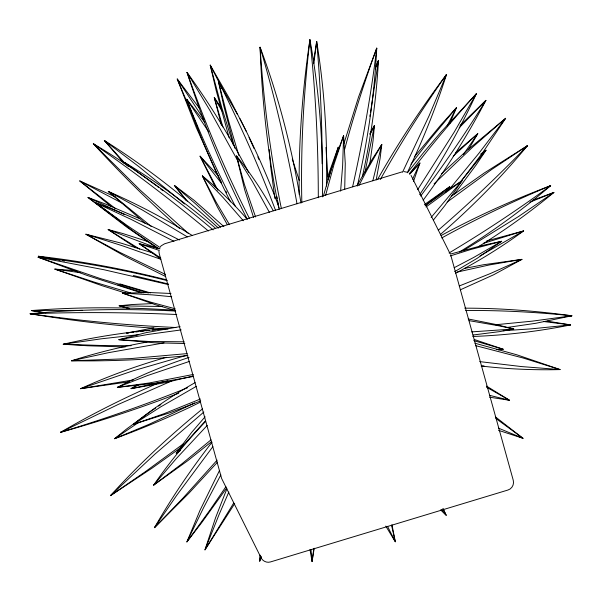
<?xml version="1.0" encoding="UTF-8"?>
<svg xmlns="http://www.w3.org/2000/svg" width="602" height="602" viewBox="0 0 602 602"><rect width="100%" height="100%" fill="white"/><g stroke="black" fill="none" stroke-linecap="round" stroke-linejoin="round"><path stroke-width="0.9" d="M326.502 185.973C327.473 137.662 324.478 89.231 316.675 41.53L313.349 62.668M322.476 196.862C323.297 144.247 319.406 91.496 309.91 39.717C302.415 90.323 298.592 141.5 299.171 192.67L299.224 194.529M344.705 189.329L345.262 163.511L343.599 135.691L331.228 168.981L323.289 196.327M260.102 555.104L259.703 561.184L261.358 556.918M340.604 191.127L342.636 165.716L343.599 135.691L334.095 164.113L325.637 195.259M313.83 63.421L316.675 41.53C320.309 82.158 322.115 122.943 322.198 163.729M313.755 549.047L312.047 561.598L310.03 549.536M260.448 555.842L259.703 561.184L261.276 556.827M314.214 548.234L312.047 561.598L311.001 549.626M369.801 163.932L373.067 140.627L374.421 125.502L369.778 134.02M369.854 116.306L370.17 114.508M370.478 112.702L378.455 60.358L375.287 68.116M376.197 179.938L380.125 158.221L381.803 144.427L372.059 159.455L357.174 185.348M362.404 176.491C370.847 138.294 376.348 99.428 378.455 60.358L375.212 68.982M364.985 172.217L374.421 125.502L370.057 134.254M357.287 186.071C367.784 140.778 374.504 94.574 376.747 48.122L358.574 96.96L343.975 143.532M352.599 186.77L353.223 184.054C363.149 139.137 371.201 93.792 376.747 48.122C364.654 81.293 353.863 114.937 344.728 149.04M328.504 178.395L338.249 147.189L338.64 150.154M372.849 180.766L381.803 144.427L366.746 170.524L359.003 185.386M327.789 176.431L338.249 147.189L338.301 149.966M413.461 181.495L419.918 163.014L409.285 173.858M226.909 488.756L215.576 517.728L204.973 549.844L234.675 503.656M449.792 123.418L456.451 107.698L440.641 125.216L414.748 156.4M228.835 492.037L218.94 514.913L204.973 549.844L233.681 503.069M407.885 171.457C422.882 140.025 435.961 107.653 446.518 74.452C421.332 108.014 398.11 143.065 377.492 179.614M412.596 179.11L419.918 163.014L409.736 174.241M402.535 172.225L429.271 115.373L446.518 74.452C422.694 108.315 400.443 143.299 380.336 179.494M447.196 125.803L456.451 107.698L430.836 138.452L410.978 164.218M219.542 470.418L200.014 510.315L186.891 541.92L201.557 522.845L226.6 488.079M220.851 474.88L203.574 507.712L186.891 541.92L210.504 509.262L225.908 486.702M447.7 190.217L449.702 186.725L424.38 204.635M468.484 149.627L477.777 133.682L455.518 152.765M417.66 189.645L454.232 132.079L476.34 93.769L441.183 131.838L424.493 151.448L407.381 172.789M419.669 194.664C441.115 162.555 460.131 128.813 476.34 93.769C452.952 119.437 430.565 146.03 409.541 173.677M445.894 192.061L449.702 186.725L425.742 204.989M463.359 154.533L477.777 133.682L453.193 156.189M423.176 200.18C446.639 168.613 467.701 135.254 485.889 100.376L460.048 125.479M420.625 196.079L422.265 193.904C444.697 163.586 466.031 132.44 485.889 100.376L459.145 127.842M212.867 446.654L176.559 495.544L154.488 527.676L188.975 493.151L217.503 462.148M212.047 442.154C190.977 469.327 171.57 497.824 154.488 527.676L182.993 498.095L217.141 460.131M454.487 194.017L476.122 164.948L486.025 150.222L480.968 153.939M159.951 247.407L161.155 245.842L164.557 243.81L402.001 171.916M460.267 182.398L483.15 151.99L505.62 118.316L466.061 151.29L441.657 173.639M450.093 188.411L478.929 153.254L505.62 118.316L472.781 147.008L434.102 183.843M433.342 220.129L445.036 205.342L462.005 180.788L445.871 191.158L425.132 205.794M460.598 181.751L486.025 150.222L480.998 154.157M431.13 217.457L462.005 180.788L425.998 206.975M205.086 416.787L191.662 432.379L176.22 453.125L180.472 450.492M205.252 421.814C186.507 441.612 169.094 462.69 153.63 485.159L187.771 460.68L211.249 441.921M205.116 421.204L176.22 453.125L180.096 450.544M207.208 425.441L176.235 458.664L153.63 485.159L181.924 463.796L210.978 439.874M440.784 234.133C471.96 207.035 501.173 177.62 527.427 145.699L484.279 172.977L451.417 196.207M438.248 230.227C469.251 203.446 499.05 175.257 527.427 145.699L491.443 169.651L447.233 201.994M203.86 412.046L155.226 453.878L110.467 495.649L152.155 468.07L180.532 447.783M202.505 408.893C169.809 435.562 138.784 464.353 110.467 495.649L145.195 471.802L183.046 444.065M151.681 410.692L126.533 429.045L114.568 438.707C143.855 427.887 172.736 415.884 200.707 401.986M152.419 410.173L155.504 408.133M158.589 406.094L160.9 404.559M138.746 422.363L114.568 438.707L148.95 424.365L194.642 403.001M478.695 246.511C504.958 230.227 530.084 212.122 553.908 192.444L532.115 200.496M459.446 251.967C491.541 232.334 522.107 210.181 550.649 185.649C513.092 199.909 476.37 216.411 441.055 235.578M136.917 385.13L131.003 388.674L166.235 382.428L193.197 375.987M449.069 252.96C483.963 232.139 517.901 209.707 550.649 185.649C513.461 201.121 477.025 218.443 441.77 237.94M463.156 250.786L518.51 216.539L553.908 192.444L529.933 202.182M195.086 382.646C173.504 394.859 152.833 408.698 133.539 424.29L170.005 412.724L200.707 400.894M454.713 271.637L477.138 258.333L501.647 241.289L483.097 245.285L450.364 254.097M196.192 386.431L160.493 407.012L133.539 424.29L164.053 413.702L200.436 399.006M480.042 255.88L523.62 230.927L486.709 240.958M455.654 273.15C479.35 260.847 502.068 246.685 523.62 230.927L483.496 243.321M454.179 267.717L473.744 257.43L501.647 241.289L470.726 249.521L450.288 255.925M138.415 385.054L131.003 388.674L167.807 380.863M156.874 383.677C123.892 397.982 91.692 414.131 60.659 432.289C100.587 421.099 140.048 408.194 178.726 393.219M171.773 380.923L118.203 404.454L60.659 432.289C103.529 419.233 145.925 404.559 187.493 387.801M460.327 289.818L493.587 274.79L521.957 259.357L483.414 264.76L464.338 268.469M459.288 285.973L490.449 273.511L521.957 259.357L489.388 264.94L457.287 272.059M189.201 361.486L147.377 375.61L117.345 387.387L155.256 383.188L192.256 376.686M189.081 357.453L187.305 358.002C163.247 365.926 139.777 375.633 117.345 387.387L149.281 382.97L193.272 374.452M166.25 357.317C137.015 365.723 108.3 376.047 80.615 388.681L129.407 381.751M186.214 355.421L132.922 370.862L80.615 388.681L133.614 379.877M126.428 333.147L153.811 327.849M146.971 342.064C121.446 346.677 96.215 352.93 71.495 360.786C109.715 361.305 147.972 359.793 185.98 355.752L187.839 355.526M164.068 342.869L108.21 352.727L71.495 360.786L130.318 358.619L187.109 353.607M180.081 326.6L145.699 332.733L118.865 339.709L154.368 342.764L184.844 343.516M127.12 333.154L128.881 332.921M131.529 332.567L133.29 332.334M135.939 331.98L138.58 331.627M507.027 327.503L535.682 323.297L571.9 315.787C536.397 310.963 500.586 308.111 464.744 308.179M498.305 349.815L503.234 349.25L474.271 339.49M140.409 331.424L144.066 331.017M145.895 330.814L149.552 330.408M181.187 329.911L148.483 334.373L118.865 339.709L148.927 341.469L184.167 341.801M473.006 335.005L499.502 331.634L513.762 328.985L495.95 324.493L468.206 318.962M138.483 334.697L101.271 338.821L63.248 344.246L87.478 345.759L125.208 346.985M152.298 330.107L155.843 329.783M157.619 329.618L162.939 329.136M495.318 324.771L532.115 321.167L571.9 315.787C536.623 312.16 501.15 310.211 465.677 310.512M165.452 328.745C131.07 331.461 96.847 336.413 63.248 344.246L103.89 345.571L131.108 345.714M503.227 330.724L530.881 328.895L570.606 324.914L547.384 321.159M471.75 331.883L513.762 328.985L498.561 325.757L469.086 320.655M472.758 336.488C505.612 335.261 538.376 331.446 570.606 324.914L543.689 321.528M152.178 303.611L131.838 304.544L119.166 305.816L129.257 308.623M496.71 349.371L503.234 349.25L473.744 340.604M82.572 310.354L31.372 310.564L43.389 312.671M482.225 365.978L484.061 366.001M162.472 306.501L119.166 305.816L129.671 308.435M175.686 311.046C127.172 308.578 78.471 309.112 30.1 313.77C75.754 321.257 121.792 326.638 168.011 328.978M176.732 314.515C127.895 312.325 78.96 311.956 30.1 313.77C78.433 320.588 127.075 325.343 175.852 327.488M175.302 310.278C127.398 307.043 79.253 306.802 31.372 310.564L45.94 312.807M170.976 293.49L150.417 292.564L122.447 293.114L155.895 304.875L175.408 310.542M403.965 171.578L407.742 172.375M75.844 270.689L54.812 269.102L102.295 285.777L125.961 293.204M171.743 296.741L152.637 294.905L122.447 293.114L151.004 302.234L175.159 308.781M481.179 366.008C507.351 369.086 533.741 370.222 560.078 369.583L516.674 354.744L474.918 343.215M479.734 361.614L521.422 366.565L560.078 369.583L523.07 357.994L475.52 345.623M80.397 272.706L54.812 269.102L95.101 282.383L130.747 292.948M60.042 260.132L38.43 256.264L42.892 257.995M489.539 397.185L509.563 400.277L486.529 386.1M62.789 260.658L64.617 261.02M133.313 275.52L168.462 284.024M168.184 284.543L103.995 269.741L38.076 257.204L86.899 275.37L141.335 292.828M167.303 280.63C124.817 269.959 81.639 261.953 38.076 257.204L100.549 278.651L148.453 292.978M166.701 279.87C124.531 269.184 81.676 261.11 38.43 256.264L42.757 257.837M489.426 395.311L509.563 400.277L486.439 387.139M160.019 248.837L139.19 243.682L160.885 259.184M150.492 292.903L119.896 283.903M143.366 292.753L117.826 284.859M152.818 252.96L120.377 242.93L85.868 234.216L125.427 256.49L165.625 276.529M147.347 241.41L122.725 233.493L108.164 229.573L135.969 247.798M159.319 250.432L139.19 243.682L160.742 258.01M498.539 430.325L523.033 438.331L495.318 416.795M160.583 259.206L122.785 245.902L85.868 234.216L119.775 252.358L165.392 274.392M156.768 248.016L108.164 229.573L139.694 249.115M498.411 428.112L523.033 438.331L495.86 418.458M139.732 218.684L105.117 203.897L88.005 197.471L126.744 227.112L157.099 248.144M115.343 196.884L79.757 180.931L111.257 206.584M124.637 214.628L88.005 197.471L116.713 218.518M179.366 239.987C152.336 225.9 124.463 213.409 95.838 202.919L132.402 230.528L158.958 248.724M173.94 241.297L131.394 219.527L95.838 202.919L127.323 225.622L159.297 247.016M121.724 202.949L79.757 180.931L115.742 208.804M187.214 236.797L142.358 210.015L108.277 191.413L145.398 223.425M192.324 235.532C165.369 218.917 137.294 204.116 108.277 191.413L151.373 226.533M121.258 221.784L122.785 222.838M156.354 185.672L124.659 162.472L126.999 165.211M157.077 186.229L158.529 187.35M160.704 189.028L162.879 190.706M215.064 227.842C186.673 203.769 156.55 181.699 124.659 162.472L128.376 166.588M213.131 229.881C175.521 198.103 135.623 168.974 93.34 143.712C120.543 173.429 149.153 201.866 179.471 228.406M208.39 230.98C171.322 200.248 132.997 171.028 93.34 143.712L140.018 189.969L188.215 233.283M184.558 203.973L138.949 166.686L104.357 140.507L124.373 163.759M218.466 228.105C182.978 195.778 145.029 166.054 104.357 140.507L125.291 163.594M223.876 226.578L194.07 200.285L174.362 185.393L186.138 200.458M440.596 509.886L446.21 515.282L443.17 508.788M220.565 227.172L196.064 204.274L174.362 185.393L187.628 201.662M217.969 175.415L200.06 156.166L215.441 187.312M441.371 509.766L446.21 515.282L442.899 508.728M247.287 219.369C233.651 203.574 218.526 189.081 202.362 175.889L217.51 207.201L227.293 224.576M243.306 220.753L223.071 197.501L202.362 175.889L216.028 201.933L229.467 224.621M204.876 122.424L186.658 99.24C199.239 134.276 213.627 168.695 230.536 201.873M221.656 183.459L200.06 156.166L217.932 190.315M199.375 108.149L177.229 78.99L196.267 127.556L217.48 174.422M220.46 106.622L214.282 97.524L221.468 125.299M208.683 131.733L186.658 99.24C201.03 135.826 217.179 171.728 235.472 206.524M203.973 119.444L177.229 78.99L197.591 127.195M234.803 148.175L223.711 105.598L218.466 81.646L237.361 114.222M221.942 110.964L214.282 97.524L222.89 126.977M385.792 526.088L395.296 541.762L391.947 524.726M273.225 210.7C262.75 191.338 250.394 173 236.496 155.918L244.683 189.803L253.54 217.36M238.144 161.456L209.978 110.542L187.034 72.421C203.28 122.65 223.003 171.811 247.053 218.819M248.573 172.315C230.483 137.602 209.94 104.169 187.034 72.421C204.755 122.334 225.389 171.231 249.431 218.428M246.278 131.364L230.34 100.135L210.218 65.106L216.171 90.481L229.181 137.775M269.35 212.273L252.283 181.277L236.496 155.918L244.359 184.31L255.557 216.946M387.522 526.314L395.296 541.762L391.624 525.546M217.894 175.257L221.243 181.924M225.84 191.09L226.676 192.753M411.053 175.415L450.078 253.69M239.882 118.526C254.172 146.625 267.22 175.37 278.109 204.973L279.012 207.517M220.054 84.566L222.063 88.735M249.055 137.452L254.021 148.446M257.844 156.896L258.943 159.492M275.445 210.166C256.783 160.493 234.607 112.213 210.218 65.106L221.777 107.607L233.328 144.886M292.294 159.063L299.209 180.337M238.866 155.519L228.805 121.702L218.466 81.646M450.853 255.466L513.228 480.178C514.439 484.264 512.031 488.877 507.892 490.051L270.448 561.944C267.04 563.02 263.292 561.395 261.403 558.445L221.604 478.394L159.229 253.675L158.913 251.087M279.14 209.278C267.92 155.971 262.043 101.618 260.072 47.212C278.982 97.614 292.376 150.026 300.992 203.145M281.375 208.548C270.448 155.361 263.601 101.377 260.072 47.212C275.332 98.653 287.402 151.012 297.012 203.792M276.912 196.658L277.221 198.502M277.537 200.338L278.162 204.018M274.888 198.525L270.591 166.137L269.184 149.537M325.975 147.377L327.917 179.953M301.835 202.573C300.594 148.182 303.581 93.739 309.91 39.717C315.681 92.181 318.255 144.977 318.308 197.749"/></g></svg>
